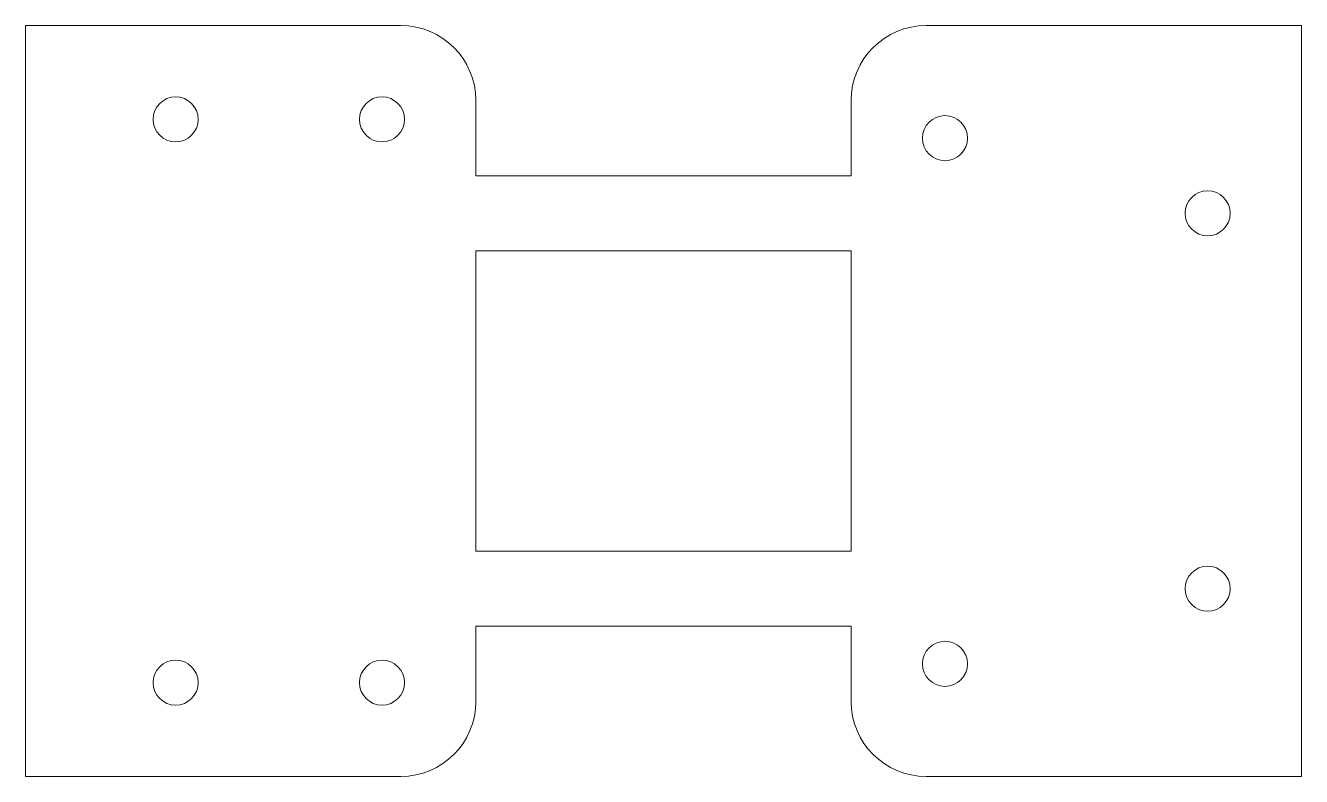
# Model space of a CAD drawing. Header units: millimetres. Extents: x -17 to 17, y -10 to 10.
import ezdxf

# ---------------------------------------------------------------- set-up
doc = ezdxf.new("R2010")
doc.units = ezdxf.units.MM

msp = doc.modelspace()

# ---------------------------------------------------------------- linework, layer by layer
at = {"color": 7, "linetype": 'Continuous', "lineweight": 15}
for p, q in [((-17, -10), (-17, 10)), ((-7, 10), (-17, 10)), ((17, 10), (7, 10)), ((17, -10), (17, 10)), ((-5, 6), (-5, 8)), ((5, 6), (5, 8)), ((5, 6), (-5, 6)), ((5, 4), (-5, 4)), ((-5, -4), (-5, 4)), ((5, -4), (5, 4)), ((5, -4), (-5, -4)), ((5, -6), (-5, -6)), ((-5, -8), (-5, -6)), ((5, -8), (5, -6)), ((-7, -10), (-17, -10)), ((17, -10), (7, -10))]:
    msp.add_line(p, q, dxfattribs=at)
for centre in [(-13, 7.5), (-7.5, 7.5), (7.5, 7), (14.5, 5), (14.5, -5), (7.5, -7), (-13, -7.5), (-7.5, -7.5)]:
    msp.add_circle(centre, 0.6, dxfattribs=at)
for centre, start, end in [((-7, 8), 0, 90), ((7, 8), 90, 180), ((-7, -8), 270, 0), ((7, -8), 180, 270)]:
    msp.add_arc(centre, 2, start, end, dxfattribs=at)

doc.saveas('drawing.dxf')
